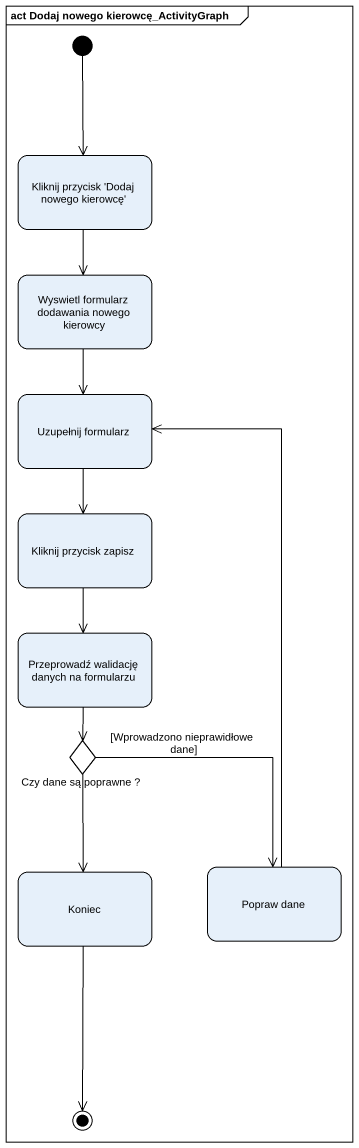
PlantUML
@startuml
mainframe act Dodaj nowego kierowcę_ActivityGraph
hide empty description
state "Kliknij przycisk 'Dodaj nowego kierowcę'" as Kliknij_przycisk_Dodaj
state "Wyswietl formularz dodawania nowego kierowcy" as Wyswietl_formularz
state "Uzupełnij formularz" as Uzupełnij_formularz
state "Kliknij przycisk zapisz" as Kliknij_przycisk_zapisz
state "Przeprowadź walidację danych na formularzu" as Przeprowadź_walidację
state "Czy dane są poprawne ?" as Czy_dane_są_poprawne <<choice>>
state Koniec
state "Popraw dane" as Popraw_dane
[*] --> Kliknij_przycisk_Dodaj
Kliknij_przycisk_Dodaj --> Wyswietl_formularz
Wyswietl_formularz --> Uzupełnij_formularz
Uzupełnij_formularz --> Kliknij_przycisk_zapisz
Kliknij_przycisk_zapisz --> Przeprowadź_walidację
Przeprowadź_walidację --> Czy_dane_są_poprawne
Czy_dane_są_poprawne --> Koniec
Czy_dane_są_poprawne --> Popraw_dane : [Wprowadzono nieprawidłowe dane]
Popraw_dane -up-> Uzupełnij_formularz
Koniec --> [*]
@enduml
